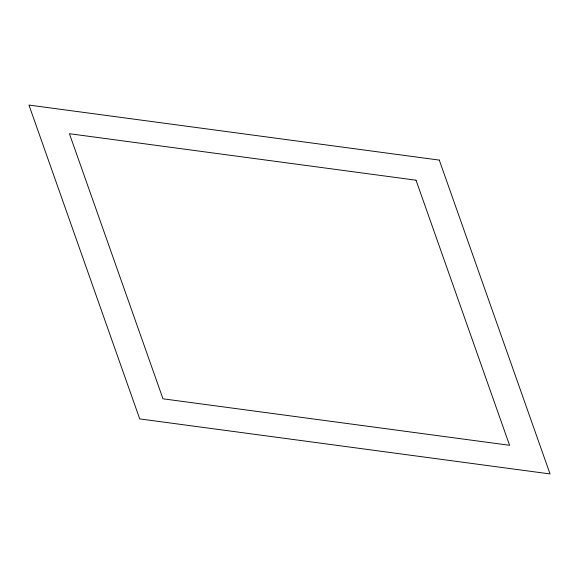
<?xml version="1.0" encoding="UTF-8"?>
<svg xmlns="http://www.w3.org/2000/svg" width="579" height="579" viewBox="0 0 579 579"><rect width="100%" height="100%" fill="white"/><g stroke="black" fill="none" stroke-linecap="round" stroke-linejoin="round"><path stroke-width="0.87" d="M439.287 160.101L28.95 105.06L139.713 418.899L550.05 473.94L439.287 160.101M416.019 180.199L69.422 133.713L162.981 398.801L509.578 445.287L416.019 180.199"/></g></svg>
